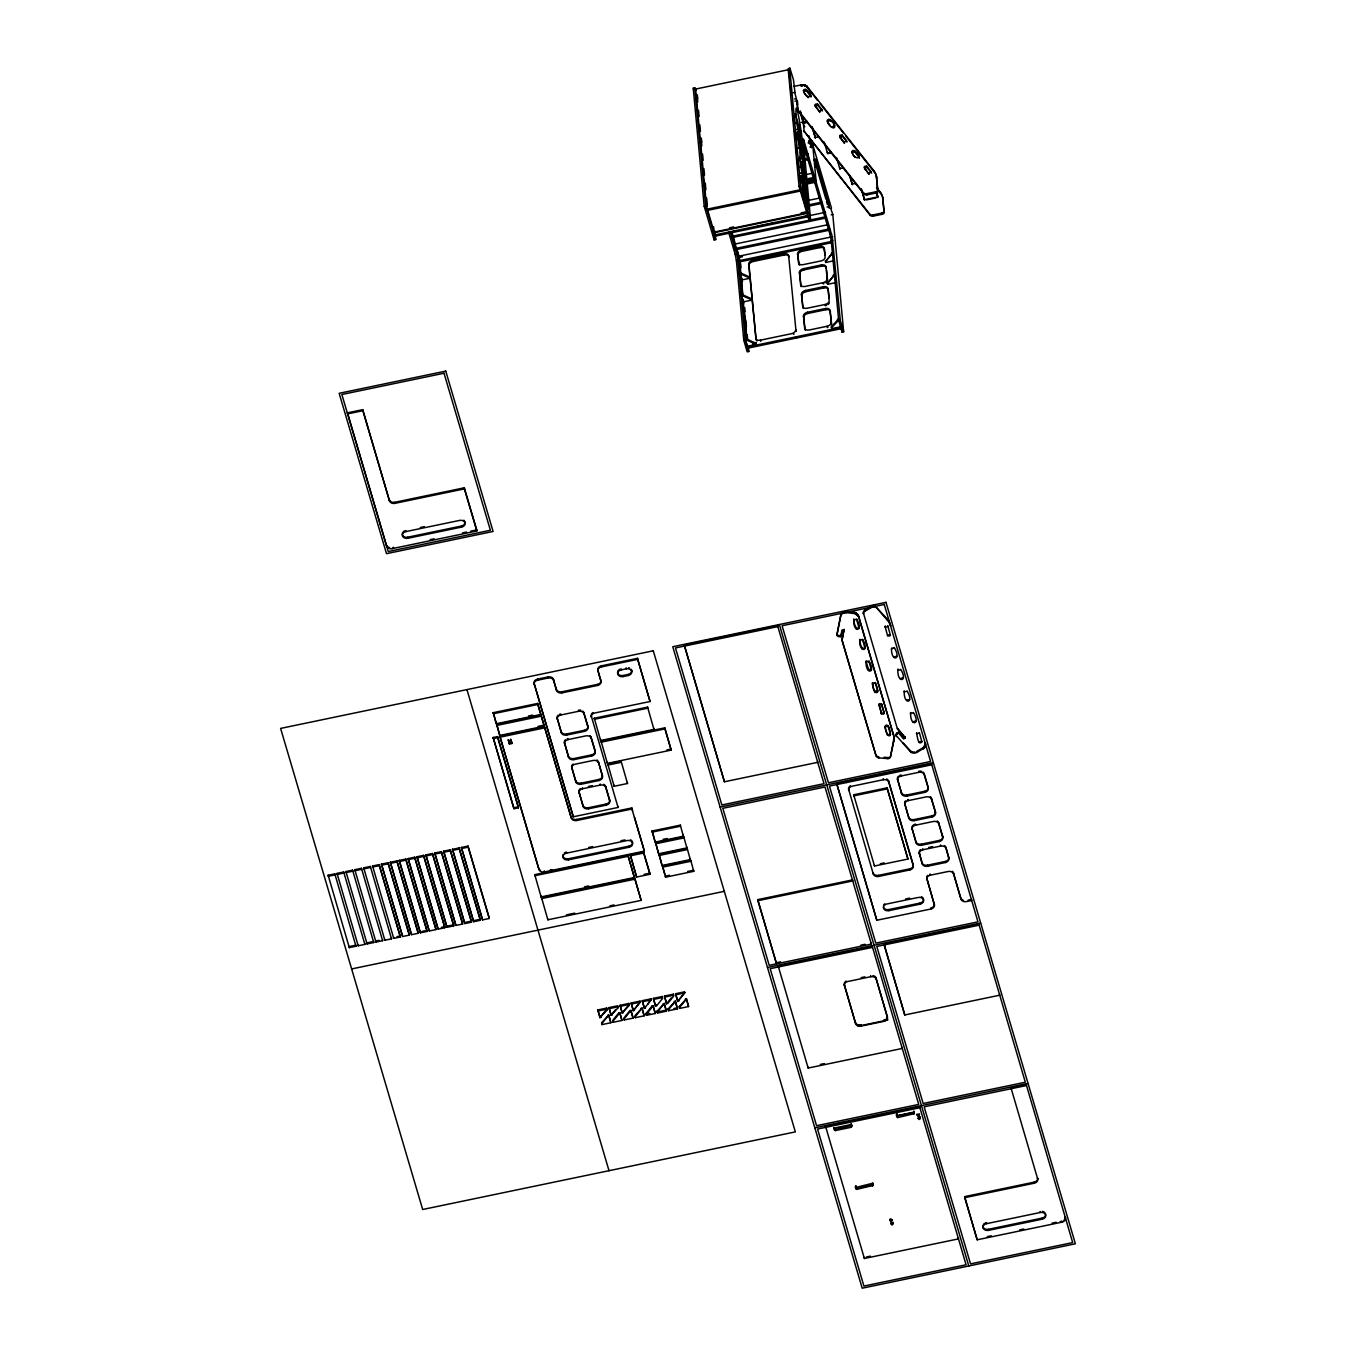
<?xml version="1.0" encoding="UTF-8"?>
<svg xmlns="http://www.w3.org/2000/svg" width="1356" height="1356" viewBox="0 0 1356 1356"><rect width="100%" height="100%" fill="white"/><g stroke="black" fill="none" stroke-linecap="round" stroke-linejoin="round"><path stroke-width="1.5" d="M924.012 746.986L925.351 742.935L924.114 748.054L916.792 752.444A4.56 3.458 -5.3 0 1 910.469 751.783L896.265 735.545A2.271 1.729 -5.3 0 1 896.858 733.121L898.57 732.155L903.791 738.749L905.316 737.884L897.519 728.545L905.316 737.884M925.47 745.58L925.419 743.461M851.873 1126.548L850.5 1124.649L834.652 1127.955L835.194 1130.599L851.28 1127.277L851.754 1125.395L835.211 1129.531L833.855 1127.633M858.992 628.116L856.484 618.912C864.62 631.896 852.483 633.574 853.856 619.014M853.805 620.556L854.958 619.438L856.585 619.98M919.097 742.461C918.232 741.834 922.843 740.918 921.877 741.868C918.08 746.631 917.08 734.579 916.554 732.969M844.178 629.998L842.347 629.845L840.873 636.727L838.839 636.557A2.271 1.729 -5.3 0 1 836.974 634.642L840.906 614.641A4.56 3.458 -5.3 0 1 846.127 611.573L855.043 612.573L858.467 615.624L893.367 734.545A25.527 19.357 -5.3 0 1 893.689 741.579L890.383 757.089A2.271 1.729 -5.3 0 1 887.773 758.631L878.858 757.868A3.661 2.78 -5.3 0 1 876.078 755.868L841.974 640.337L844.127 629.455L841.974 640.337M836.974 634.642L840.906 614.641M840.873 636.727L841.89 630.506M893.265 733.477A25.527 19.357 -5.3 0 1 893.587 740.529L890.383 757.089M859.772 639.32C858.602 653.609 870.399 652.117 862.518 639.303L864.959 648.304M866.145 660.914C864.975 675.203 876.773 673.712 868.891 660.897L871.332 669.898M871.264 669.118L868.586 669.678L866.111 661.474M904.283 690.916C902.689 692.933 907.757 691.052 907.028 690.899C914.876 703.408 903.554 705.374 904.249 691.475M910.656 712.493C909.079 714.527 914.13 712.629 913.402 712.476C921.249 725.002 909.944 726.969 910.639 713.053M919.588 1114.073L918.198 1115.107L916.91 1114.09M852.195 152.635L854.636 151.703L859.484 158.042M804.786 126.803L804.057 125.396M885.315 625.879C883.18 628.235 889.044 626.472 887.773 625.862M898.062 669.05C896.045 671.559 901.282 669.423 900.655 669.305C908.503 681.814 897.18 683.78 897.875 669.881M890.977 1222.366L892.045 1223.892L893.299 1222.349M825.516 261.64L832.584 252.877L825.516 261.64L825.77 262.471L832.872 260.979M836.042 280.794L834.567 275.793L833.448 276.014L827.414 283.489L834.465 274.726M840.55 325.728L840.652 326.796L831.77 328.644L831.414 326.745L838.584 319.05M831.516 327.813L838.669 320.118L840.72 327.542M599.928 1017.661L606.996 1008.898L606.742 1008.067L597.86 1009.915L599.928 1017.661L607.081 1009.966L606.742 1008.067M601.64 1022.695L608.793 1015L610.861 1022.746L601.979 1024.594L601.64 1022.695L601.979 1024.594M601.725 1023.763L608.793 1015M611.031 1015.356L608.963 1007.61L617.844 1005.762L618.2 1007.661L611.031 1015.356L615.675 1009.576M613.082 1022.288L612.743 1020.39L618.777 1012.915L619.895 1012.695L621.963 1020.441L613.082 1022.288L612.844 1021.441L619.895 1012.695M622.133 1013.034L629.201 1004.271L628.947 1003.44L620.065 1005.288L622.133 1013.034L629.303 1005.338L628.947 1003.44M624.184 1019.966L623.845 1018.068L629.896 1010.61L630.998 1010.373L633.066 1018.119L624.184 1019.966L623.946 1019.136L630.998 1010.373M633.252 1010.728L640.303 1001.965L640.049 1001.135L631.167 1002.982L633.252 1010.728L640.303 1001.965M635.286 1017.661L634.947 1015.763L642.1 1008.067L644.168 1015.813L635.286 1017.661L635.049 1016.831L642.1 1008.067M647.778 1004.135L651.168 998.813L642.269 1000.66L644.354 1008.406L651.405 999.66M646.388 1015.339L646.049 1013.441L652.1 1005.983L653.202 1005.745L655.287 1013.491L646.388 1015.339L646.151 1014.508L653.202 1005.745M656.558 1005.864L662.609 998.406L662.27 996.507L653.389 998.355L655.457 1006.101L656.474 1004.813L655.457 1006.101M657.152 1011.135L664.304 1003.44L666.389 1011.186L657.507 1013.034L657.152 1011.135L657.507 1013.034M657.253 1012.203L664.304 1003.44M671.203 998.016L666.559 1003.796L664.491 996.05L673.373 994.185L673.712 996.084L667.66 1003.559M668.254 1008.83L675.424 1001.118L677.491 1008.864L668.61 1010.728L668.254 1008.83L668.61 1010.728M668.355 1009.881L675.424 1001.118M677.661 1001.474L684.729 992.711L684.475 991.88L675.593 993.728L677.661 1001.474L684.729 992.711M679.373 1006.508L686.526 998.813L688.594 1006.559L679.712 1008.406L679.373 1006.508L679.712 1008.406M679.458 1007.576L686.526 998.813M918.334 1116.7L919.182 1118.446L920.232 1116.683M834.618 127.464C831.804 130.142 824.126 120.04 828.719 119.26C831.957 119.192 837.601 128.04 831.872 126.532M855.619 1185.805L856.568 1189.398L873.247 1185.432L871.891 1183.449L855.348 1187.585M916.792 752.444L916.707 751.377L923.063 747.783L923.148 748.851M879.281 703.611L881.637 704.086L883.976 712.019L883.248 713.239L881.332 712.849L878.824 704.374M890.214 1218.807L892.401 1219.79L889.807 1219.807M864.755 610.166L864.857 611.217A3.661 2.78 -5.3 0 0 863.501 614.082L863.416 613.031A3.661 2.78 -5.3 0 1 864.755 610.166L872.213 605.996A2.271 1.729 -5.3 0 1 875.366 606.318L886.926 618.743A25.527 19.357 -5.3 0 1 890.553 625.099L890.655 626.15A25.527 19.357 -5.3 0 0 887.01 619.794L875.366 606.318M864.857 611.217L872.315 607.064A2.271 1.729 -5.3 0 1 875.468 607.386M896.367 736.613A2.271 1.729 -5.3 0 1 896.96 734.172L898.57 732.155M903.689 737.681L905.215 736.833M896.808 1113.954L897.655 1117.598L914.334 1113.632L913.825 1111.072L913.927 1112.14L896.435 1115.785L896.333 1114.717M876.569 194.671L877.586 193.162M896.825 1117.09L896.723 1116.039L914.215 1112.395L914.317 1113.446M855.246 1186.517L856.602 1188.331L872.671 1184.958L872.739 1182.873L872.84 1183.941M897.011 1114.971L897.028 1113.869M913.537 1113.225L913.639 1114.293M855.924 1186.771L855.941 1185.686M872.45 1185.042L872.552 1186.093M714.951 231.164L715.731 239.588L714.137 239.91L704.188 206.248L693.323 89.004L695.001 87.564L695.984 90.259M808.617 215.943L809.007 220.147L799.057 186.484L788.192 69.241L789.819 67.8L793.48 79.835L795.175 94.293L797.87 104.395M788.904 69.631L695.628 89.055L706.781 209.248L800.057 189.823L799.667 185.603M793.836 86.343L802.718 84.699L806.905 86.208L874.078 171.026A25.527 16.458 -16.5 0 1 876.4 176.568L877.993 191.094A2.271 1.475 -16.5 0 1 875.908 193.044L867.094 194.874A3.661 2.356 -16.5 0 1 863.84 194.027L797.989 110.887L796.803 100.802L795.006 101.175M793.311 92.7L794.904 92.361M794.582 99.005L796.175 98.666M795.04 123.243L796.633 122.904C792.124 66.122 812.261 196.569 796.633 122.904M801.277 122.43L807.023 121.226M807.125 122.294L803.345 123.701M795.209 113.701L798.599 125.142L800.193 124.82M796.294 129.549L797.887 129.21M801.464 131.108L799.854 131.447L798.599 125.142M795.955 133.193L797.718 131.803L802.481 147.567L804.532 165.856L799.26 148.346L797.548 132.854M798.277 133.227L796.667 133.566L801.888 153.228L803.481 152.906M801.599 140.227L803.362 138.854L832.245 236.69L840.262 320.27L843.652 331.745L842.059 332.084L841.076 328.745M818.973 136.753L815.159 137.549L815.058 136.481M802.057 139.838L803.905 140.278M808.685 140.702L810.278 140.363L811.447 147.787L808.922 135.803M800.243 142.905L801.837 142.566M802.549 142.956L800.701 144.177M808.108 142.821L809.702 142.482M800.616 146.923L802.21 146.601M811.108 144.804L812.702 144.482L816.159 181.789L814.566 182.128L802.311 140.617M797.226 148.16L801.498 147.889M809.956 147.007L811.549 146.668M804.244 154.652L808.362 153.804M831.279 152.296L827.465 153.075L827.38 152.025M831.448 152.872L827.652 153.669L824.228 142.092M804.667 159.093L808.786 158.245M805.006 160.296L809.142 159.432M813.905 160.364L815.583 158.923L828.126 200.773L829.296 208.18L815.498 160.042M814.363 159.991L816.21 160.415M799.074 166.805L800.684 166.466C796.175 109.938 816.295 239.961 800.684 166.466M799.26 157.262L802.633 168.703L804.244 168.381M815.159 166.669L816.753 166.33M800.345 173.11L801.938 172.771M805.498 174.687L803.905 175.009L802.633 168.703M805.769 174.619L811.956 173.331M800.006 176.755L801.769 175.382L806.515 191.128L808.583 209.417L803.294 191.908L801.599 176.416M843.585 167.822L839.771 168.619L839.686 167.551M802.311 176.805L800.718 177.127L805.922 196.79L807.515 196.467M806.176 179.06L814.431 177.348M806.532 180.263L814.787 178.551M806.888 181.467L815.125 179.738M805.176 183.094L815.481 180.941M805.532 184.297L815.837 182.145M704.188 206.248L705.781 205.909L694.916 88.682M799.057 186.484L800.667 186.145L789.785 68.919M804.294 186.467L805.888 186.145M806.6 186.518L805.023 187.721L803.549 171.161M707.137 210.451L800.413 191.026M804.667 190.501L806.261 190.162M801.277 191.721L805.549 191.467M855.89 183.365L852.093 184.162L851.992 183.094M806.905 200.705L819.278 198.129M809.379 204.722L821.753 202.146M828.126 200.773L826.533 201.095L827.296 204.332M797.633 109.683L863.484 192.823A3.661 2.356 -16.5 0 0 866.738 193.671L875.552 191.84A2.271 1.475 -16.5 0 0 877.637 189.891L876.4 176.568M809.735 205.926L820.041 203.773M827.075 207.027L828.669 206.688M729.596 227.774L733.681 226.927M801.159 212.875L805.244 212.011M866.467 199.891L875.993 197.908M713.341 232.249L807.396 212.655M713.51 232.825L807.566 213.248L801.277 191.942M830.703 208.383L832.787 214.519L843.652 331.745M807.668 215.621L713.612 235.198L713.968 236.402L808.023 216.824M730.799 232.012L734.935 231.164M757.597 226.435L774.09 222.994M802.955 216.994L825.635 212.265M831.177 214.841L832.787 214.519M826.041 216.706L731.223 236.453L731.579 237.656L826.397 217.909M882.671 197.823L884.265 212.333A2.271 1.475 -16.5 0 1 882.18 214.282L873.366 216.113A3.661 2.356 -16.5 0 1 870.111 215.282L803.905 130.939L869.755 214.078A3.661 2.356 -16.5 0 0 873.01 214.926L881.824 213.078A2.271 1.475 -16.5 0 0 883.909 211.146L882.671 197.823A25.527 16.458 -16.5 0 0 880.349 192.264L876.485 187.382M827.16 224.859L734.393 244.182L734.816 248.623L829.635 228.876M735.155 249.826L829.991 230.062M728.596 232.029L735.121 254.148L736.715 253.809L737.8 258.725L745.393 340.017L747.444 346.966M814.566 182.128L829.991 234.385L831.584 234.046M832.838 236.639L738.003 256.386L736.783 252.267M738.359 257.589L742.478 256.742M748.393 347.322L748.783 351.509L747.19 351.831L743.8 340.356L736.376 260.437L737.986 260.115M840.262 320.27L838.669 320.592L831.262 240.69L832.855 240.351M831.177 241.521L738.41 260.827L738.766 262.03L831.533 242.707M756.038 339.339L748.682 264.166A4.56 2.932 -16.5 0 1 752.851 260.284L783.938 253.809A4.56 2.932 -16.5 0 1 788.65 255.843L789.006 257.047A4.56 2.932 -16.5 0 0 784.293 255.013L753.207 261.488A4.56 2.932 -16.5 0 0 749.037 265.369L756.038 339.339A4.56 2.932 -16.5 0 0 757.123 340.949M799.565 265.166A4.56 2.932 -16.5 0 1 798.837 263.81L797.531 253.996A4.56 2.932 -16.5 0 1 801.701 250.114L819.465 246.402A4.56 2.932 -16.5 0 1 824.194 248.453L825.109 254.809M798.837 263.81L797.887 255.199A4.56 2.932 -16.5 0 1 802.057 251.318L819.821 247.606A4.56 2.932 -16.5 0 1 824.55 249.64M750.122 278.217L739.257 273.387L741.24 280.065L750.122 278.217L750.021 277.166L739.156 272.319L741.139 279.014M800.854 285.591L799.396 272.556A4.56 2.932 -16.5 0 1 803.566 268.674L821.329 264.962A4.56 2.932 -16.5 0 1 826.041 266.996L826.397 268.2A4.56 2.932 -16.5 0 0 821.685 266.166L803.922 269.878A4.56 2.932 -16.5 0 0 799.752 273.759L800.854 285.591A4.56 2.932 -16.5 0 0 801.294 286.658M741.19 294.15L752.038 298.981L752.139 300.049L743.258 301.896L741.291 295.218L752.139 300.049M826.041 266.996L827.143 278.844A4.56 2.932 -16.5 0 1 822.973 282.726L805.21 286.421A4.56 2.932 -16.5 0 1 800.498 284.387M827.313 282.421L827.652 284.319L836.533 282.472M803.311 308.439A4.56 2.932 -16.5 0 1 802.871 307.371L801.413 294.337A4.56 2.932 -16.5 0 1 805.583 290.455L823.346 286.743A4.56 2.932 -16.5 0 1 828.075 288.777L829.16 297.879M802.871 307.371L801.769 295.54A4.56 2.932 -16.5 0 1 805.939 291.659L823.702 287.947A4.56 2.932 -16.5 0 1 828.414 289.981M828.075 288.777L829.16 300.625A4.56 2.932 -16.5 0 1 824.99 304.507L807.227 308.202A4.56 2.932 -16.5 0 1 802.515 306.168M805.328 330.22A4.56 2.932 -16.5 0 1 804.888 329.152L803.43 316.118A4.56 2.932 -16.5 0 1 807.6 312.236L825.38 308.541A4.56 2.932 -16.5 0 1 830.092 310.575L831.533 323.609A4.56 2.932 -16.5 0 1 831.313 324.813M804.888 329.152L803.786 317.321A4.56 2.932 -16.5 0 1 807.956 313.439L825.719 309.727A4.56 2.932 -16.5 0 1 830.448 311.761M362.764 409.648L362.866 410.715L347.594 413.902L347.492 412.834L362.764 409.648L389.494 500.923A4.56 3.458 -5.3 0 0 394.935 503.347L464.396 488.872L464.294 487.804L394.833 502.279A4.56 3.458 -5.3 0 1 389.392 499.856M745.308 338.475L756.156 343.305L756.258 344.373L747.376 346.221L745.393 339.542L756.258 344.373M743.8 340.356L745.393 340.017M755.682 338.136A4.56 2.932 -16.5 0 0 760.394 340.17L791.48 333.695A4.56 2.932 -16.5 0 0 795.65 329.813L796.006 331A4.56 2.932 -16.5 0 1 796.006 331.406M830.092 310.575L831.194 322.406A4.56 2.932 -16.5 0 1 827.024 326.288L809.261 329.983A4.56 2.932 -16.5 0 1 804.532 327.949M752.597 344.051L756.156 343.305M746.664 347.119L841.5 327.372L841.856 328.576L747.02 348.322L746.275 342.966M420.258 527.518L424.394 526.653M405.919 531.586L459.565 520.416A4.56 3.458 -5.3 0 1 464.989 522.823A4.56 3.458 -5.3 0 1 461.549 527.094L407.902 538.264A4.56 3.458 -5.3 0 1 402.461 535.857A4.56 3.458 -5.3 0 1 405.919 531.586L405.817 530.518M402.969 532.162A4.56 3.458 -5.3 0 0 403.088 535.993A4.56 3.458 -5.3 0 0 407.8 537.196L461.447 526.026A4.56 3.458 -5.3 0 0 464.905 521.772L464.989 522.823M430.106 539.654L434.157 538.807M462.549 532.891L466.6 532.044M470.651 531.196L476.736 529.942L464.294 487.804M347.492 412.834L386.663 546.231A4.56 3.458 -5.3 0 0 392.104 548.655L476.837 530.993L476.736 529.942M817.6 761.275L817.702 762.343L724.426 781.768L684.272 645.032L777.547 625.608L824.007 783.683L721.85 804.972L675.474 647.948L777.632 626.658L777.547 625.608M617.963 806.379L618.065 807.447L573.3 816.787L534.128 683.39A4.56 3.458 -5.3 0 1 537.569 679.119L548.061 676.949A4.56 3.458 -5.3 0 1 553.485 679.356L556.553 690.441A4.56 3.458 -5.3 0 0 561.977 692.865L597.504 685.458A4.56 3.458 -5.3 0 0 600.962 681.204L597.911 670.101A4.56 3.458 -5.3 0 1 601.352 665.847L637.523 658.321L650.049 701.51L594.877 712.968A4.56 3.458 -5.3 0 0 591.419 717.239L591.318 716.171A4.56 3.458 -5.3 0 1 591.64 713.951M600.962 681.204L597.996 671.169A4.56 3.458 -5.3 0 1 601.454 666.915L637.625 659.372L637.523 658.321M534.213 684.441A4.56 3.458 -5.3 0 1 537.671 680.187L548.163 678A4.56 3.458 -5.3 0 1 553.587 680.424L556.553 690.441M621.201 669.881L626.269 668.83A4.56 3.458 -5.3 0 1 631.693 671.254A4.56 3.458 -5.3 0 1 628.235 675.508L623.167 676.576A4.56 3.458 -5.3 0 1 617.743 674.152A4.56 3.458 -5.3 0 1 621.201 669.881L621.099 668.83M617.539 672.203A4.56 3.458 -5.3 0 0 623.065 675.508L628.133 674.457A4.56 3.458 -5.3 0 0 631.184 669.356M556.452 689.39A4.56 3.458 -5.3 0 0 561.876 691.797L597.403 684.407A4.56 3.458 -5.3 0 0 600.861 680.136M493.262 712.68L537.688 703.425L540.637 713.442L540.739 714.51L496.33 723.765L493.262 712.68L496.33 723.765M493.364 713.731L537.773 704.493L537.688 703.425M528.535 715.968L532.569 715.12M496.72 724.358L541.129 715.12L544.095 725.138L544.197 726.206L499.771 735.461L496.72 724.358L499.771 735.461M496.821 725.426L541.23 716.171L541.129 715.12M557.316 719.273A4.56 3.458 -5.3 0 1 560.774 715.002L578.537 711.307A4.56 3.458 -5.3 0 1 583.978 713.714L587.911 727.087A4.56 3.458 -5.3 0 1 584.47 731.342L566.689 735.054A4.56 3.458 -5.3 0 1 561.265 732.63L557.214 718.205A4.56 3.458 -5.3 0 1 558.18 715.188M538.044 726.392L544.095 725.138M493.16 737.511L497.601 736.596L518.314 806.752L518.416 807.82L513.975 808.735L493.16 737.511L513.975 808.735M634.455 817.176L644.371 851.127L544.434 871.942A4.56 3.458 -5.3 0 1 538.993 869.535L499.822 736.139L544.587 726.816L571.317 818.075A4.56 3.458 -5.3 0 0 576.758 820.499L631.93 809.007L631.828 807.939L576.656 819.431A4.56 3.458 -5.3 0 1 571.232 817.024M493.262 738.579L497.703 737.664L497.601 736.596M499.923 737.189L544.688 727.867L544.587 726.816M594.284 718.222L647.592 707.12L653.948 729.409L600.64 740.512L594.284 718.222L594.386 719.29L647.676 708.188L647.592 707.12M508.415 740.749L510.907 740.223L511.873 743.512L509.381 744.037L508.314 739.681L509.381 744.037M509.28 742.969L511.771 742.444L510.805 739.156M557.214 718.205L561.164 731.562A4.56 3.458 -5.3 0 0 566.605 733.986L584.368 730.291A4.56 3.458 -5.3 0 0 587.826 726.019L583.877 712.646L583.978 713.714M564.588 743.851A4.56 3.458 -5.3 0 1 568.028 739.596L585.809 735.884A4.56 3.458 -5.3 0 1 591.233 738.308L595.182 751.665A4.56 3.458 -5.3 0 1 591.725 755.936L573.961 759.631A4.56 3.458 -5.3 0 1 568.52 757.224L564.486 742.783A4.56 3.458 -5.3 0 1 564.588 741.003M601.047 741.105L664.83 727.833L671.186 750.105L607.403 763.394L601.047 741.105L601.149 742.173L664.915 728.901L664.83 727.833M564.486 742.783L568.435 756.156A4.56 3.458 -5.3 0 0 573.859 758.563L591.623 754.868A4.56 3.458 -5.3 0 0 595.081 750.597L591.131 737.24A4.56 3.458 -5.3 0 0 590.962 736.817M666.966 749.902L671.084 749.037M607.793 764.004L621.133 761.225L627.489 783.497L614.166 786.277L607.793 764.004L607.895 765.055L621.217 762.292L621.133 761.225M573.113 764.021A4.56 3.458 -5.3 0 0 571.74 767.377L575.69 780.734A4.56 3.458 -5.3 0 0 581.114 783.158L598.877 779.463A4.56 3.458 -5.3 0 0 602.335 775.191L598.386 761.835A4.56 3.458 -5.3 0 0 596.877 759.987M571.74 767.377L575.792 781.802A4.56 3.458 -5.3 0 0 581.216 784.226L598.979 780.514A4.56 3.458 -5.3 0 0 602.437 776.259L602.335 775.191M588.385 786.463L592.335 785.649M579.097 793.023A4.56 3.458 -5.3 0 1 582.555 788.768L600.318 785.056A4.56 3.458 -5.3 0 1 605.759 787.48L609.692 800.837A4.56 3.458 -5.3 0 1 606.251 805.108L588.47 808.803A4.56 3.458 -5.3 0 1 583.046 806.396L579.012 791.972A4.56 3.458 -5.3 0 1 579.317 789.734M513.873 807.684L518.314 806.752M579.012 791.972L582.944 805.328A4.56 3.458 -5.3 0 0 588.385 807.752L606.149 804.04A4.56 3.458 -5.3 0 0 609.607 799.786L605.657 786.412A4.56 3.458 -5.3 0 0 603.657 784.327M328.152 875.23L334.813 873.84L355.967 946.234L349.306 947.624L328.152 875.23L328.254 876.298L334.915 874.908L334.813 873.84M337.034 873.383L343.695 871.993L364.866 944.386L358.187 945.776L337.034 873.383L337.136 874.451L343.797 873.061L343.695 871.993M345.916 871.535L352.577 870.145L373.748 942.539L367.086 943.929L345.916 871.535L346.017 872.603L352.679 871.213L352.577 870.145M354.797 869.688L361.459 868.298L382.629 940.691L375.968 942.081L354.797 869.688L354.899 870.755L361.56 869.365L361.459 868.298M363.679 867.84L370.341 866.45L391.511 938.844L384.85 940.233L363.679 867.84L363.781 868.891L370.442 867.518L370.341 866.45M372.561 865.976L379.222 864.603L400.393 936.996L393.732 938.369L372.561 865.976L372.663 867.043L379.324 865.653L379.222 864.603M381.443 864.128L388.121 862.738L409.173 934.081L409.275 935.132L402.613 936.521L381.443 864.128L402.613 936.521M390.342 862.28L397.003 860.89L418.055 932.233L418.156 933.284L411.495 934.674L390.342 862.28L411.495 934.674M399.223 860.433L405.885 859.043L426.937 930.369L427.038 931.436L420.377 932.826L399.223 860.433L420.377 932.826M408.105 858.585L414.767 857.195L435.835 928.521L435.92 929.589L429.259 930.979L408.105 858.585L429.259 930.979M416.987 856.738L423.648 855.348L444.717 926.673L444.802 927.741L438.141 929.131L416.987 856.738L438.141 929.131M425.869 854.89L432.53 853.5L453.599 924.826L453.701 925.894L447.022 927.284L425.869 854.89L447.022 927.284M434.751 853.026L441.412 851.653L462.481 922.978L462.582 924.046L455.921 925.419L434.751 853.026L455.921 925.419M443.632 851.178L450.294 849.788L471.363 921.131L471.464 922.182L464.803 923.572L443.632 851.178L464.803 923.572M452.514 849.331L459.175 847.941L480.244 919.283L480.346 920.334L473.685 921.724L452.514 849.331L473.685 921.724M461.396 847.483L468.057 846.093L489.126 917.419L489.228 918.487L482.567 919.877L461.396 847.483L482.567 919.877M381.545 865.196L388.206 863.806L388.121 862.738M390.426 863.348L397.088 861.958L397.003 860.89M399.308 861.501L405.986 860.111L405.885 859.043M408.207 859.653L414.868 858.263L414.767 857.195M417.089 857.789L423.75 856.416L423.648 855.348M425.97 855.941L432.632 854.551L432.53 853.5M434.852 854.094L441.514 852.704L441.412 851.653M443.734 852.246L450.395 850.856L450.294 849.788M452.616 850.398L459.277 849.009L459.175 847.941M461.498 848.551L468.159 847.161L468.057 846.093M720.121 807.091L933.318 762.699M934.369 904.723L926.809 878.4L934.369 904.723A4.56 3.458 -5.3 0 1 930.911 908.995L876.823 920.249L836.669 783.514L931.504 763.767L977.964 921.86L875.807 943.132L829.431 786.107L931.589 764.835L931.504 763.767M848.653 789.378L873.281 873.993A4.56 3.458 -5.3 0 0 878.705 876.417L909.808 869.942A4.56 3.458 -5.3 0 0 913.249 865.67L888.722 782.124A4.56 3.458 -5.3 0 0 883.298 779.717L852.212 786.192A4.56 3.458 -5.3 0 0 848.754 790.446L848.653 789.378A4.56 3.458 -5.3 0 1 848.975 787.158M897.621 780.276A4.56 3.458 -5.3 0 1 901.062 776.005L918.843 772.31A4.56 3.458 -5.3 0 1 924.267 774.717L928.216 788.09A4.56 3.458 -5.3 0 1 924.758 792.362L906.995 796.057A4.56 3.458 -5.3 0 1 901.554 793.633L897.519 779.208A4.56 3.458 -5.3 0 1 898.469 776.191M652.117 831.008L680.322 825.143L683.39 836.228L655.185 842.11L652.117 831.008L655.185 842.11M652.219 832.076L680.424 826.211L680.322 825.143M588.623 847.466L592.657 846.636M620.946 840.737L624.98 839.906M566.503 853.161L627.099 840.55A4.56 3.458 -5.3 0 1 632.523 842.957A4.56 3.458 -5.3 0 1 629.065 847.229L568.486 859.84A4.56 3.458 -5.3 0 1 563.045 857.433A4.56 3.458 -5.3 0 1 566.503 853.161L566.401 852.093A4.56 3.458 -5.3 0 0 564.316 853.009M853.687 794.785L887.163 787.819L907.978 859.043L874.501 866.009L853.687 794.785L853.788 795.853L887.265 788.887L887.163 787.819M563.062 854.568A4.56 3.458 -5.3 0 0 568.384 858.772L628.964 846.161A4.56 3.458 -5.3 0 0 632.472 843.246A4.56 3.458 -5.3 0 0 630.421 839.805M663.135 839.364L667.169 838.517M655.575 842.703L683.78 836.838L686.848 847.924L658.643 853.788L655.575 842.703L658.643 853.788M655.677 843.771L683.882 837.906L683.78 836.838M897.519 779.208L901.469 792.582A4.56 3.458 -5.3 0 0 906.893 794.989L924.656 791.294A4.56 3.458 -5.3 0 0 928.114 787.022L924.165 773.666A4.56 3.458 -5.3 0 0 923.08 772.106M552.011 869.806L550.366 869.62M534.756 874.654L628.031 855.229L634.388 877.502L541.112 896.926L534.756 874.654L534.84 875.722L628.116 856.28L628.031 855.229M630.252 854.755L643.575 851.992L649.829 873.196L649.931 874.264L636.608 877.044L630.252 854.755L636.608 877.044M630.337 855.822L643.676 853.043L643.575 851.992M904.876 804.854A4.56 3.458 -5.3 0 1 908.334 800.599L926.097 796.904A4.56 3.458 -5.3 0 1 931.521 799.311L935.471 812.668A4.56 3.458 -5.3 0 1 932.013 816.939L914.249 820.634A4.56 3.458 -5.3 0 1 908.825 818.227L904.774 803.803A4.56 3.458 -5.3 0 1 904.876 802.006M659.033 854.399L687.238 848.534L690.289 859.619L662.084 865.484L659.033 854.399L662.084 865.484M659.135 855.466L687.339 849.585L687.238 848.534M662.491 866.094L690.696 860.229L693.747 871.315L665.542 877.179L662.491 866.094L664.847 874.112M662.576 867.162L690.78 861.28L690.696 860.229M584.538 886.807L588.69 885.943M644.117 874.4L649.829 873.196M904.774 803.803L908.723 817.16A4.56 3.458 -5.3 0 0 914.147 819.583L931.911 815.871A4.56 3.458 -5.3 0 0 935.369 811.617L931.419 798.243A4.56 3.458 -5.3 0 0 931.267 797.82M541.502 897.536L634.778 878.112L641.151 900.384L547.875 919.809L541.502 897.536L541.603 898.604L634.879 879.18L634.778 878.112M669.474 875.281L665.44 876.112L665.542 877.179M687.611 871.501L693.645 870.247L693.747 871.315M912.13 829.448A4.56 3.458 -5.3 0 1 915.588 825.177L933.352 821.482A4.56 3.458 -5.3 0 1 938.793 823.906L942.725 837.262A4.56 3.458 -5.3 0 1 939.284 841.534L921.504 845.229A4.56 3.458 -5.3 0 1 916.08 842.822L912.029 828.38A4.56 3.458 -5.3 0 1 913.402 825.024M379.188 940.318L375.866 941.013L375.968 942.081M396.969 936.623L400.291 935.928M421.953 931.419L425.276 930.725M441.378 927.368L444.717 926.673M446.938 926.216L453.599 924.826M464.701 922.521L471.363 921.131M473.583 920.656L480.244 919.283M566.418 914.859L574.724 913.147M609.963 905.808L614.099 904.944M912.029 828.38L915.978 841.754A4.56 3.458 -5.3 0 0 921.402 844.161L939.183 840.466A4.56 3.458 -5.3 0 0 942.64 836.194L938.691 822.838A4.56 3.458 -5.3 0 0 937.165 820.99M928.674 847.466L932.623 846.653M919.402 854.043A4.56 3.458 -5.3 0 1 922.843 849.771L940.623 846.076A4.56 3.458 -5.3 0 1 946.047 848.483L948.793 858.28A4.56 3.458 -5.3 0 1 945.335 862.535L927.572 866.247A4.56 3.458 -5.3 0 1 922.148 863.823L919.3 852.975A4.56 3.458 -5.3 0 1 919.605 850.754M351.645 968.947L724.307 891.333M880.315 863.721L884.248 862.908M757.801 899.621L852.619 879.875L852.721 880.925L757.885 900.689L776.53 963.811L757.801 899.621L757.885 900.689M873.281 873.993L873.179 872.942A4.56 3.458 -5.3 0 0 878.603 875.349L909.707 868.874A4.56 3.458 -5.3 0 0 913.164 864.603L888.638 781.056A4.56 3.458 -5.3 0 0 888.231 780.225M919.3 852.975L922.046 862.755A4.56 3.458 -5.3 0 0 927.47 865.179L945.234 861.467A4.56 3.458 -5.3 0 0 948.692 857.212L945.946 847.415A4.56 3.458 -5.3 0 0 944.42 845.585M926.894 879.468A4.56 3.458 -5.3 0 1 930.352 875.196L948.132 871.501A4.56 3.458 -5.3 0 1 953.556 873.908L961.014 899.181A4.56 3.458 -5.3 0 0 966.438 901.587L971.659 900.503L971.557 899.435L968.082 900.164M905.537 899.011L909.69 898.147M883.434 907.164A4.56 3.458 -5.3 0 0 888.858 909.571L919.944 903.096A4.56 3.458 -5.3 0 0 923.453 900.181A4.56 3.458 -5.3 0 0 921.402 896.74M888.96 910.639L920.046 904.164A4.56 3.458 -5.3 0 0 923.504 899.892A4.56 3.458 -5.3 0 0 918.08 897.486L886.993 903.96A4.56 3.458 -5.3 0 0 883.536 908.215A4.56 3.458 -5.3 0 0 888.96 910.639L888.858 909.571M776.429 962.743L780.564 961.879M860.958 945.132L865.077 944.285M871.366 944.064L769.208 965.336L722.833 808.312L824.99 787.022L871.366 944.064L871.264 942.996M767.479 967.472L980.676 923.063M778.293 966.981L778.191 965.93L872.247 946.335L918.724 1104.428L816.566 1125.7L770.191 968.676L872.349 947.403L872.247 946.335M999.525 994.151L999.626 995.219L904.791 1014.966L884.298 945.539L884.807 943.725L978.846 924.131L1025.322 1082.224L923.165 1103.496L876.79 946.471L978.947 925.199L978.846 924.131M884.298 945.539L884.807 943.725M597.962 1010.983L606.844 1009.135L607.081 1009.966M609.064 1008.678L617.946 1006.813L618.2 1007.661M620.167 1006.355L629.048 1004.508L629.303 1005.338M631.269 1004.05L640.151 1002.186L640.049 1001.135M642.371 1001.728L651.253 999.88L651.168 998.813M653.473 999.423L662.372 997.575L662.27 996.507M664.593 997.101L673.474 995.253L673.373 994.185M675.695 994.795L684.577 992.948L684.475 991.88M644.354 1008.406L645.354 1007.118L645.456 1008.186M649.846 1013.542L646.049 1013.441M657.406 1011.966L666.288 1010.118M673.83 1008.542L677.39 1007.813M861.145 977.625L864.942 976.845M887.383 1017.085L876.179 979.134A4.56 3.458 -5.3 0 0 870.755 976.71L847.924 981.473A4.56 3.458 -5.3 0 0 844.466 985.727L855.67 1023.678A4.56 3.458 -5.3 0 0 861.094 1026.102L883.926 1021.339A4.56 3.458 -5.3 0 0 887.383 1017.085L876.078 978.066A4.56 3.458 -5.3 0 0 873.01 975.625M857.67 1025.729L860.992 1025.034L861.094 1026.102M883.926 1021.339L883.841 1020.288L887.705 1019.475M861.043 1025.56L887.739 1020M820.312 1064.426L824.397 1063.579M778.191 965.93L808.142 1068.053L902.198 1048.459L902.096 1047.391M814.837 1127.836L1028.034 1083.427M825.651 1127.345L825.55 1126.294L919.605 1106.699L966.082 1264.792L863.908 1286.064L817.549 1129.04L919.707 1107.767L919.605 1106.699M1011.034 1088.749L1010.949 1087.682L1026.204 1084.495L1072.681 1242.588L970.523 1263.86L924.148 1106.835L1026.306 1085.563L1026.204 1084.495M964.743 1197.687L964.658 1196.619L1034.12 1182.161A4.56 3.458 -5.3 0 0 1037.577 1177.889L1037.679 1178.957A4.56 3.458 -5.3 0 1 1034.221 1183.212L964.743 1197.687L977.184 1239.808L1061.934 1222.163A4.56 3.458 -5.3 0 0 1065.392 1217.891L1065.291 1216.841A4.56 3.458 -5.3 0 1 1065.189 1218.637M983.117 1227.943A4.56 3.458 -5.3 0 1 986.575 1223.671L1040.222 1212.501A4.56 3.458 -5.3 0 1 1045.646 1214.908A4.56 3.458 -5.3 0 1 1042.188 1219.18L988.541 1230.35A4.56 3.458 -5.3 0 1 983.117 1227.943L983.015 1226.875M983.117 1225.078A4.56 3.458 -5.3 0 0 988.439 1229.299L1042.086 1218.112A4.56 3.458 -5.3 0 0 1045.137 1213.027M866.315 1256.995L870.416 1256.148M825.55 1126.294L864.382 1258.487L958.438 1238.892L958.336 1237.842M987.236 1236.638L991.287 1235.791M1019.678 1229.875L1023.729 1229.028M1052.12 1223.129L1056.188 1222.281M1061.884 1221.62L1060.239 1221.434M802.413 85.92L801.057 86.106L800.701 84.919M897.689 1116.53L897.892 1117.564M856.602 1188.331L856.806 1189.382M841.008 615.692A4.56 3.458 -5.3 0 1 846.229 612.641L855.144 613.641L858.568 616.692L893.367 734.545M837.923 635.286A2.271 1.729 -5.3 0 0 838.754 635.489L840.788 635.676M884.112 757.258L887.688 757.563A2.271 1.729 -5.3 0 0 889.129 757.326M804.6 84.936L804.939 86.14L803.379 84.733M803.413 90.615C806.278 100.666 816.685 96.768 805.922 89.377C800.091 88.513 806.549 96.683 808.413 97.666M811.058 96.903L806.278 90.581L803.769 91.801M817.583 100.463L805.667 85.326M819.566 110.989L822.194 109.989L817.363 103.887L815.159 104.327L815.397 106.48L819.922 112.192L815.041 105.276M822.075 109.768L822.431 110.972L817.719 105.09L815.397 106.48M834.381 125.311L834.737 126.515C835.076 120.125 822.787 118.006 829.957 124.871M844.178 142.075L846.805 141.058L841.974 134.956L839.771 135.397L840.008 137.566L844.534 143.278L839.652 136.363M847.042 142.041L842.33 136.159L840.008 137.566M851.958 151.906C854.704 161.737 865.043 157.855 854.483 150.669C849.568 149.041 853.094 156.754 855.704 157.381M868.789 173.144L871.416 172.144L866.586 166.042L864.382 166.483L864.62 168.636L869.145 174.348L864.264 167.432M871.654 173.127L866.942 167.246L864.62 168.636M898.655 733.223L903.791 738.749M903.316 743.122L910.385 750.716A4.56 3.458 -5.3 0 0 912.164 751.817M851.771 1125.582L851.144 1123.785L850.398 1124.666M820.177 103.717L843.432 133.074M846.008 136.346L874.434 172.229A25.527 16.458 -16.5 0 1 876.756 177.772M876.773 188.501L880.705 193.467A25.527 16.458 -16.5 0 1 883.027 199.027M894.146 647.456C902.198 659.931 890.977 662.542 891.502 648.287M887.57 635.693C892.587 637.15 888.909 633.133 887.57 635.693L885.129 626.692M862.602 640.371L860.907 639.625L859.84 640.947M853.704 619.489C853.416 621.234 856.128 632.032 858.89 627.065M859.738 639.896C859.365 641.659 862.179 652.168 864.857 647.253M868.993 661.965L867.281 661.203L866.213 662.542M875.366 683.56C870.298 680.204 873.552 690.95 875.061 692.323C880.637 694.679 875.823 684.017 875.264 682.492L877.705 691.492M872.45 682.797C872.094 684.526 874.823 695.408 877.603 690.424M884.078 713.087L881.603 704.883L879.383 704.679L881.434 713.917L883.654 714.12L883.976 712.019M888.01 725.663C882.705 722.341 886.434 733.969 887.672 735.24C892.994 738.579 889.265 726.952 888.01 725.663L890.451 734.664M888.112 726.731L886.417 725.985L885.332 727.308M885.231 726.257C884.858 728.019 887.672 738.528 890.35 733.613M788.548 68.58L788.192 69.241M834.262 1129.04L834.398 1130.192M693.899 88.987L693.357 87.903L693.323 89.004M874.078 171.026L874.434 172.229M880.349 192.264L880.705 193.467M877.637 189.891L877.993 191.094M883.909 211.146L884.265 212.333M876.654 192.586L877.79 196.451M876.179 191.721L877.891 197.501M875.552 191.84L875.908 193.044M881.824 213.078L882.18 214.282M866.789 166.212L867.145 167.415M858.992 156.381L859.348 157.584M854.483 150.669L854.822 151.872M866.738 193.671L867.094 194.874M873.01 214.926L873.366 216.113M863.484 192.823L863.84 194.027M869.755 214.078L870.111 215.282M861.619 189.569L864.467 199.213M861.145 188.704L864.569 200.281M842.161 135.142L842.517 136.329M849.89 175.958L852.161 183.687M849.415 175.094L852.263 184.738M829.855 119.599L830.211 120.803M827.346 120.82L827.702 122.023M836.533 157.635L839.957 169.212M817.549 104.056L817.905 105.26M810.566 95.242L810.922 96.445M806.905 86.208L807.244 87.411M806.549 85.869L806.905 87.072M806.125 85.581L806.481 86.784M805.142 85.106L805.498 86.309M805.922 89.377L806.278 90.581M803.989 84.801L804.345 86.004M801.379 84.801L801.735 85.987M812.397 127.413L815.244 137.058M811.922 126.549L815.329 138.126M811.549 140.583L831.516 208.214M800.311 110.972L803.837 123.599L800.413 112.023M800.125 112.023L803.498 123.481M814.617 160.754L825.923 199.078M829.211 230.232L828.584 226.079M799.803 142.109L800.938 145.973M801.243 161.957L803.532 169.669M803.837 185.67L804.972 189.535M825.431 260.572L825.77 262.471M819.465 246.402L819.821 247.606M800.667 186.145L810.6 219.808L803.193 139.888M827.143 278.844L827.499 280.048A4.56 2.932 -16.5 0 1 827.262 281.251M821.329 264.962L821.685 266.166M822.973 282.726L823.329 283.929A4.56 2.932 -16.5 0 0 823.906 283.777M823.346 286.743L823.702 287.947M831.194 322.406L831.533 323.609M824.99 304.507L825.346 305.71A4.56 2.932 -16.5 0 0 826.499 305.371M831.414 326.745L831.77 328.644M825.38 308.541L825.719 309.727M827.024 326.288L827.38 327.491A4.56 2.932 -16.5 0 0 827.957 327.338M801.701 250.114L802.057 251.318M803.566 268.674L803.922 269.878M797.531 253.996L797.887 255.199M805.583 290.455L805.939 291.659M799.396 272.556L799.752 273.759M807.6 312.236L807.956 313.439M801.413 294.337L801.769 295.54M803.43 316.118L803.786 317.321M783.938 253.809L784.293 255.013M887.909 626.116L890.35 635.116M921.877 741.868L919.368 732.664C920.283 733.071 915.436 734.02 916.588 733.24M796.294 336.796L796.65 337.983M952.37 871.298A4.56 3.458 -5.3 0 1 953.454 872.84L961.014 899.181M1010.949 1087.682L1037.679 1178.957M863.416 613.031L897.621 729.613M752.851 260.284L753.207 261.488M748.682 264.166L749.037 265.369M731.884 232.164L735.461 244.266M736.647 248.301L739.037 256.369M731.935 233.062L735.935 249.657L735.528 245.216M736.071 247.046L738.783 256.233L742.63 295.083M731.986 236.3L732.342 237.486L731.579 231.859M732.698 238.453L733.867 242.402M730.189 231.706L736.715 253.809M760.394 340.17L760.75 341.373M756.326 345.119L756.682 346.322M887.265 788.887L907.978 859.043M841.873 639.269L876.078 755.868M707.222 205.705L706.662 203.841L706.934 206.756M707.425 209.434L714.29 232.673M705.781 205.909L714.392 235.046L713.612 226.706M714.748 236.249L715.731 239.588M747.8 348.17L748.783 351.509M705.34 207.078L705.9 208.96M964.658 1196.619L977.184 1239.808M836.669 783.514L866.552 885.095M884.197 944.471L904.791 1014.966M779.361 624.523L968.794 1265.995M844.686 982.439A4.56 3.458 -5.3 0 0 844.364 984.676L855.67 1023.678M684.272 645.032L724.426 781.768M664.915 728.901L671.186 750.105M637.625 659.372L650.049 701.51M631.828 807.939L632.608 810.973M631.93 809.007L644.371 851.127M643.676 853.043L649.931 874.264M686.628 999.88L688.594 1006.559M675.593 993.728L677.559 1000.406M591.318 716.171L618.065 807.447M675.508 1002.186L677.491 1008.864M628.116 856.28L634.388 877.502M634.879 879.18L641.151 900.384M598.386 761.835L602.437 776.259M664.491 996.05L666.559 1003.796M664.406 1004.508L666.389 1011.186M653.389 998.355L655.355 1005.033M653.304 1006.813L655.287 1013.491M642.269 1000.66L644.253 1007.355M642.202 1009.118L644.168 1015.813M631.167 1002.982L633.15 1009.661M534.128 683.39L573.3 816.787M631.099 1011.44L633.066 1018.119M537.773 704.493L540.739 714.51M541.23 716.171L544.197 726.206M544.688 727.867L571.317 818.075M620.065 1005.288L622.048 1011.983M619.997 1013.746L621.963 1020.441M464.396 488.872L476.837 530.993M608.963 1007.61L610.946 1014.288M608.895 1016.068L610.861 1022.746M597.86 1009.915L599.827 1016.593M499.822 736.139L538.993 869.535M497.703 737.664L518.416 807.82M466.939 689.594L609.014 1170.703M362.866 410.715L389.494 500.923M468.159 847.161L489.228 918.487M459.277 849.009L480.346 920.334M450.395 850.856L471.464 922.182M441.514 852.704L462.582 924.046M432.632 854.551L453.701 925.894M423.75 856.416L444.802 927.741M414.868 858.263L435.92 929.589M405.986 860.111L427.038 931.436M397.088 861.958L418.156 933.284M388.206 863.806L409.275 935.132M379.324 865.653L400.393 936.996M925.3 743.495L925.521 744.529M829.991 234.385L831.262 240.69M735.121 254.148L736.376 260.437M808.956 141.668L809.464 143.939M891.604 649.355C891.35 646.609 895.384 649.524 894.282 647.71M824.194 248.453L825.126 257.064A4.56 2.932 -16.5 0 1 820.956 260.945L803.193 264.64A4.56 2.932 -16.5 0 1 798.481 262.606M788.65 255.843L796.006 331M1061.833 1221.095L1061.934 1222.163M1042.086 1218.112L1042.188 1219.18M1040.12 1211.433L1040.222 1212.501M1034.12 1182.161L1034.221 1183.212M988.439 1229.299L988.541 1230.35M986.575 1223.671L986.473 1222.603A4.56 3.458 -5.3 0 0 985.354 1222.959M953.454 872.84L953.556 873.908M948.692 857.212L948.793 858.28M945.946 847.415L946.047 848.483M945.234 861.467L945.335 862.535M942.64 836.194L942.725 837.262M938.691 822.838L938.793 823.906M940.522 845.008L940.623 846.076M939.183 840.466L939.284 841.534M935.369 811.617L935.471 812.668M877.62 195.857L877.722 196.925L864.399 199.688L864.297 198.637M931.419 798.243L931.521 799.311M931.911 815.871L932.013 816.939M925.233 745.054L925.334 746.105M925.029 745.563L925.131 746.631M924.758 746.054L924.86 747.122M924.419 746.529L924.521 747.597M928.114 787.022L928.216 788.09M923.572 747.41L923.656 748.461M922.504 748.122L922.605 749.19M924.165 773.666L924.267 774.717M924.656 791.294L924.758 792.362M930.352 875.196L930.267 874.128A4.56 3.458 -5.3 0 0 929.691 874.281M915.842 721.477C916.995 720.697 912.164 721.663 913.08 722.053M918.843 772.31L918.741 771.242A4.56 3.458 -5.3 0 1 921.639 771.378M927.47 865.179L927.572 866.247M930.911 908.995L930.809 907.927A4.56 3.458 -5.3 0 0 931.386 907.774M909.469 699.899C910.622 699.103 905.791 700.069 906.689 700.476M922.758 848.703L922.843 849.771M921.402 844.161L921.504 845.229M922.046 862.755L922.148 863.823M910.385 750.716L910.469 751.783M903.096 678.305C904.249 677.525 899.418 678.475 900.316 678.881M915.588 825.177L915.486 824.126A4.56 3.458 -5.3 0 0 914.368 824.465M914.147 819.583L914.249 820.634M915.978 841.754L916.08 842.822M919.944 903.096L920.046 904.164M896.723 656.711C897.875 655.931 893.045 656.897 893.943 657.287M908.334 800.599L908.232 799.532A4.56 3.458 -5.3 0 0 907.656 799.684M906.893 794.989L906.995 796.057M908.723 817.16L908.825 818.227M913.164 864.603L913.249 865.67M886.926 618.743L887.01 619.794M901.062 776.005L900.977 774.937A4.56 3.458 -5.3 0 0 899.859 775.293M909.707 868.874L909.808 869.942M896.858 733.121L896.96 734.172M901.469 792.582L901.554 793.633M893.587 740.529L893.689 741.579M887.587 734.189L887.672 735.24M887.688 757.563L887.773 758.631M881.637 704.086L881.739 705.137M888.638 781.056L888.722 782.124M872.213 605.996L872.315 607.064M881.197 712.595L881.298 713.663M886.299 773.174L886.4 774.242M878.858 704.662L878.959 705.73M841.669 327.898L842.059 332.084M883.197 778.649L883.298 779.717M874.823 691.001L874.925 692.069M872.484 683.068L872.586 684.136M878.773 756.801L878.858 757.868M831.465 253.097L831.567 254.165M833.347 274.963L833.448 276.014M837.466 319.287L837.567 320.355M868.45 669.406L868.552 670.474M824.855 212.434L825.126 215.384M820.702 199.349L820.973 202.298M862.077 647.829L862.179 648.88M826.584 270.183L827.499 280.048M827.55 283.251L827.652 284.319M858.246 615.132L858.568 616.692M857.958 614.658L858.06 615.726M857.602 614.217L857.704 615.285M857.195 613.81L857.297 614.878M856.721 613.437L856.822 614.505M856.212 613.098L856.297 614.166M855.636 612.81L855.738 613.878M855.043 612.573L855.144 613.641M856.111 627.642L856.212 628.709M854.399 612.387L854.5 613.454M878.603 875.349L878.705 876.417M853.738 612.251L853.839 613.302M853.06 612.166L853.161 613.217M874.417 864.959L874.501 866.009M803.244 122.633L804.261 132.125M876.823 920.249L866.908 886.299M846.127 611.573L846.229 612.641M797.464 101.327L797.565 102.378M796.989 101.429L797.989 110.887M799.548 128.108L801.04 144.228M801.328 147.312L802.871 163.89M805.379 190.874L806.905 207.451M876.078 978.066L876.179 979.134M789.09 71.749L789.887 80.174M790.463 86.496L791.243 94.937M791.836 101.259L792.616 109.7M793.209 116.023L793.989 124.464M794.582 130.786L795.362 139.227M795.938 145.55L796.735 153.974M797.311 160.313L798.091 168.737M798.684 175.06L799.277 181.399M870.654 975.642L870.755 976.71M838.754 635.489L838.839 636.557M846.33 781.497L846.432 782.565M873.128 1184.195L873.23 1185.263M844.364 984.676L844.466 985.727M864.28 1257.419L864.382 1258.487M851.365 1124.09L851.466 1125.141M851.076 1126.243L851.161 1127.311M855.636 1187.839L855.738 1188.907M835.33 1129.514L835.432 1130.582M833.872 1127.717L833.974 1128.785M749.766 276.319L749.868 277.387M751.8 298.151L751.902 299.218M755.902 342.475L756.004 343.543M740.63 263.589L741.02 267.776M741.986 278.234L742.376 282.421M744.698 307.541L745.088 311.727M745.868 320.101L746.444 326.389M747.224 334.762L747.614 338.949M739.376 257.487L742.902 295.455M743.291 299.659L743.681 303.88M744.071 308.1L746.817 337.627M743.02 299.235L746.664 338.661M747.275 345.17L747.376 346.221M740.274 272.098L740.376 273.166M742.291 293.913L742.393 294.981M746.41 338.254L746.512 339.305M741.054 286.743L741.664 293.167M742.41 301.32L743.003 307.693M743.766 315.897L744.359 322.219M745.122 330.474L745.698 336.746M808.04 1066.986L808.142 1068.053M713.222 231.045L714.137 239.91M697.323 94.801L697.679 98.751M701.34 138.092L701.73 142.295M697.154 95.683L697.747 101.954M698.51 110.311L699.103 116.565M699.865 124.922L700.459 131.176M701.221 139.532L701.815 145.889M702.577 154.143L703.171 160.415M703.917 168.602L704.527 175.026M705.273 183.06L705.883 189.637M706.645 197.993L707.239 204.248M690.187 858.551L690.289 859.619M686.746 846.856L686.848 847.924M683.288 835.16L683.39 836.228M685.407 999.05L685.509 1000.101M653.846 728.341L653.948 729.409M678.678 1000.186L678.78 1001.237M674.305 1001.355L674.407 1002.423M663.203 1003.66L663.304 1004.728M631.591 670.186L631.693 671.254M628.133 674.457L628.235 675.508M626.167 667.762L626.269 668.83M623.065 675.508L623.167 676.576M652.1 1005.983L652.202 1007.05M627.387 782.446L627.489 783.497M628.964 846.161L629.065 847.229M640.998 1008.288L641.1 1009.356M614.065 785.209L614.166 786.277M634.252 1009.423L634.354 1010.491M601.352 665.847L601.454 666.915M607.302 762.326L607.403 763.394M629.896 1010.61L629.981 1011.678M597.911 670.101L597.996 671.169M609.607 799.786L609.692 800.837M597.403 684.407L597.504 685.458M605.657 786.412L605.759 787.48M600.555 739.444L600.64 740.512M606.149 804.04L606.251 805.108M623.15 1011.745L623.251 1012.813M600.233 784.005L600.318 785.056M598.877 779.463L598.979 780.514M595.081 750.597L595.182 751.665M618.777 1012.915L618.878 1013.983M591.131 737.24L591.233 738.308M591.623 754.868L591.725 755.936M587.826 726.019L587.911 727.087M612.048 1014.051L612.149 1015.119M584.368 730.291L584.47 731.342M588.385 807.752L588.47 808.803M607.674 1015.237L607.776 1016.288M578.537 711.307L578.436 710.239A4.56 3.458 -5.3 0 1 580.792 710.222M582.453 787.7L582.555 788.768M581.114 783.158L581.216 784.226M582.944 805.328L583.046 806.396M600.945 1016.373L601.047 1017.441M573.859 758.563L573.961 759.631M575.69 780.734L575.792 781.802M576.656 819.431L576.758 820.499M568.028 739.596L567.944 738.528A4.56 3.458 -5.3 0 0 567.367 738.681M566.605 733.986L566.689 735.054M568.435 756.156L568.52 757.224M561.876 691.797L561.977 692.865M560.774 715.002L560.672 713.934A4.56 3.458 -5.3 0 0 559.553 714.29M561.164 731.562L561.265 732.63M553.485 679.356L553.587 680.424M568.384 858.772L568.486 859.84M548.061 676.949L548.163 678M537.569 679.119L537.671 680.187M544.332 870.874L544.434 871.942M547.773 918.758L547.875 919.809M541.01 895.858L541.112 896.926M511.771 742.444L511.873 743.512M461.447 526.026L461.549 527.094M407.8 537.196L407.902 538.264M394.833 502.279L394.935 503.347M393.596 547.248L392.104 548.655M393.63 937.318L393.732 938.369M391.409 937.776L391.511 938.844M384.748 939.166L384.85 940.233M382.528 939.623L382.629 940.691M373.748 942.539L373.646 941.471L366.984 942.861L367.086 943.929M364.764 943.318L364.866 944.386M358.103 944.708L358.187 945.776M355.967 946.234L355.882 945.183L349.221 946.556L349.306 947.624M837.262 634.862A2.271 1.729 -5.3 0 1 836.872 633.591M878.112 756.665A3.661 2.78 -5.3 0 1 875.993 754.8M915.063 751.97A4.56 3.458 -5.3 0 1 912.707 751.953M887.282 1016.017A4.56 3.458 -5.3 0 1 883.841 1020.288M845.313 981.659A4.56 3.458 -5.3 0 1 846.195 981.015M860.992 1025.034A4.56 3.458 -5.3 0 1 855.568 1022.627M389.647 547.604A4.56 3.458 -5.3 0 1 386.579 545.163M403.732 531.433A4.56 3.458 -5.3 0 1 404.698 530.874M463.803 520.212A4.56 3.458 -5.3 0 1 464.498 520.924M1064.324 1219.841A4.56 3.458 -5.3 0 1 1063.918 1220.197M1042.476 1211.417A4.56 3.458 -5.3 0 1 1044.459 1212.298M983.625 1224.248A4.56 3.458 -5.3 0 1 984.388 1223.519M934.267 903.655A4.56 3.458 -5.3 0 1 933.657 906.3M933.318 906.672A4.56 3.458 -5.3 0 1 932.436 907.317M886.638 778.971A4.56 3.458 -5.3 0 1 887.536 779.514M963.438 900.401A4.56 3.458 -5.3 0 1 960.912 898.113M926.758 877.044A4.56 3.458 -5.3 0 1 927.758 875.383M919.893 850.348A4.56 3.458 -5.3 0 1 920.656 849.619M905.096 801.566A4.56 3.458 -5.3 0 1 905.723 800.786M930.335 796.701A4.56 3.458 -5.3 0 1 931.013 797.413M883.536 905.367A4.56 3.458 -5.3 0 1 884.807 903.808M849.602 786.378A4.56 3.458 -5.3 0 1 850.483 785.734M540.417 870.315A4.56 3.458 -5.3 0 1 538.908 868.467M591.928 713.544A4.56 3.458 -5.3 0 1 593.148 712.527M571.842 768.445A4.56 3.458 -5.3 0 1 575.3 764.174L593.064 760.479A4.56 3.458 -5.3 0 1 598.488 762.886M582.792 711.103A4.56 3.458 -5.3 0 1 583.707 712.222M564.808 740.562A4.56 3.458 -5.3 0 1 565.435 739.783M590.046 735.698A4.56 3.458 -5.3 0 1 590.419 736.037M579.605 789.328A4.56 3.458 -5.3 0 1 580.368 788.616M617.743 671.305A4.56 3.458 -5.3 0 1 618.251 670.457M619.014 669.728A4.56 3.458 -5.3 0 1 619.98 669.186M628.523 667.762A4.56 3.458 -5.3 0 1 629.591 668.101M794.023 334.034A4.56 2.932 -16.5 0 1 793.514 334.305M826.397 282.404A4.56 2.932 -16.5 0 1 825.974 282.76M829.296 303.032A4.56 2.932 -16.5 0 1 828.008 304.541M889.926 1220.332C891.57 1224.349 893.909 1217.4 889.926 1220.332M890.926 1223.671C892.553 1227.688 894.892 1220.739 890.926 1223.671M917.063 1114.886C918.707 1118.886 921.046 1111.954 917.063 1114.886M918.046 1118.225C919.69 1122.226 922.029 1115.293 918.046 1118.225M445.751 371.103L339.153 393.308L386.511 553.672L493.109 531.467L445.751 371.103M444.022 373.239L341.865 394.511L388.24 551.536L490.397 530.264L444.022 373.239M653.27 650.795L280.607 728.409L422.682 1209.501L795.345 1131.887L653.27 650.795M885.977 602.335L672.762 646.727L862.196 1288.2L1075.393 1243.791L885.977 602.335M884.248 604.471L782.073 625.743L828.448 782.768L930.606 761.496L884.248 604.471"/></g></svg>
